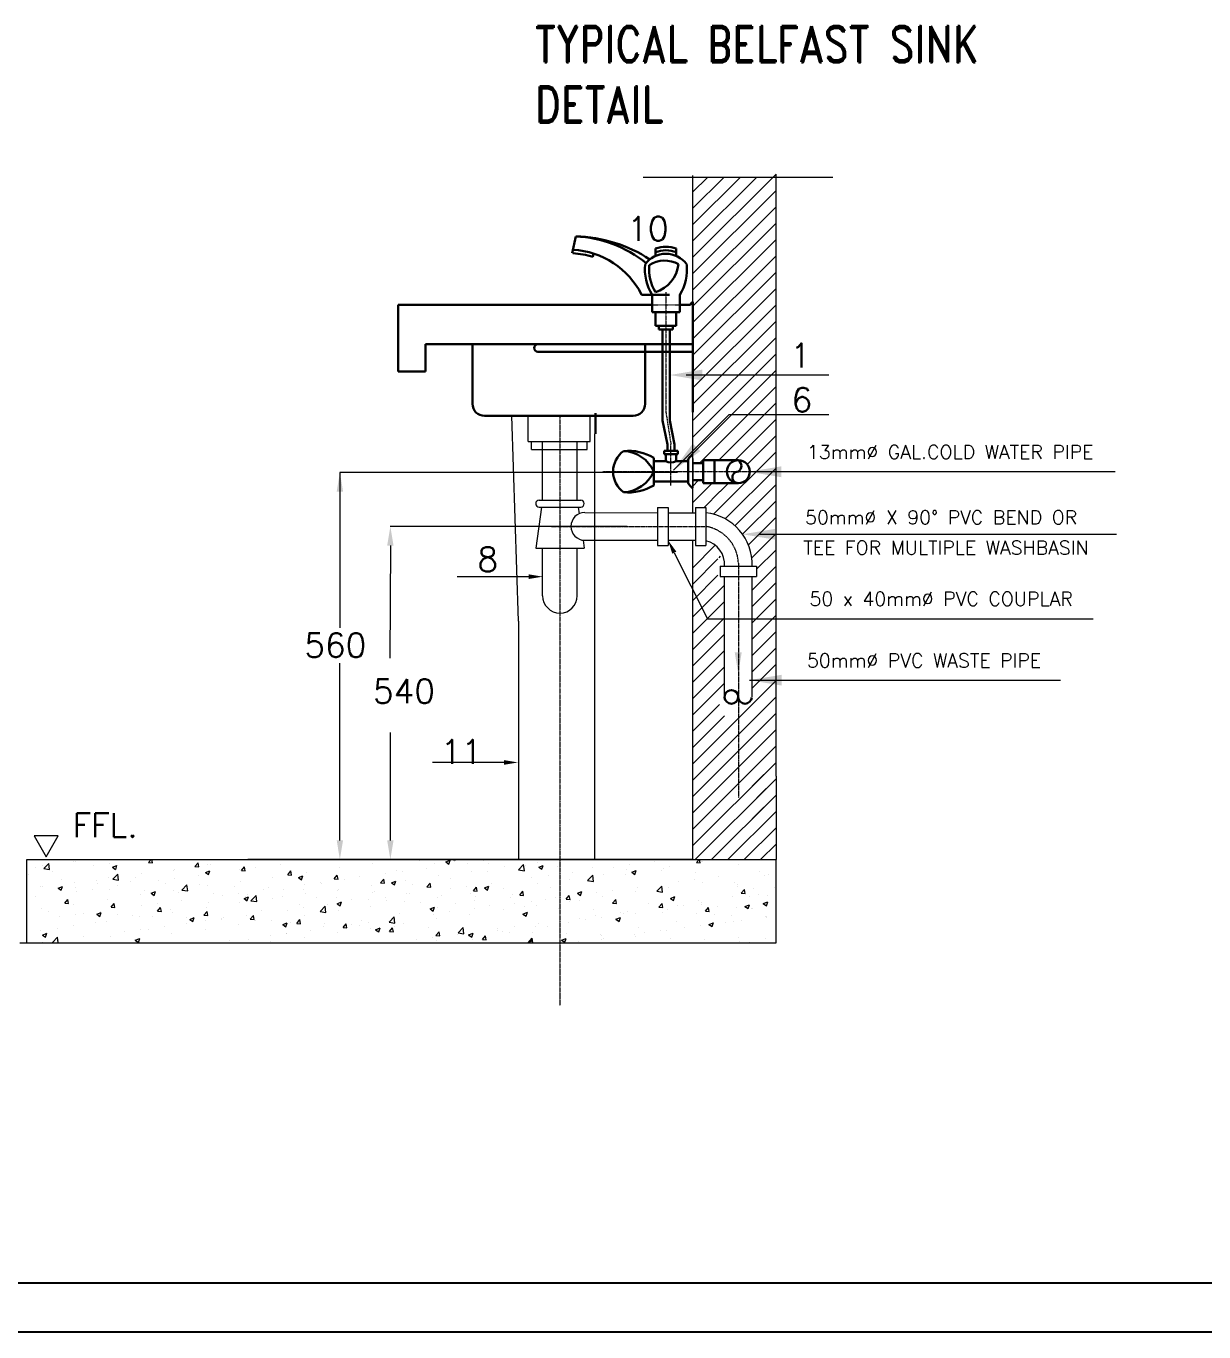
# Model space of a CAD drawing. Header units: inches. Extents: x 23 to 2032867, y 13 to 664695.
# Drawn here: x 895686 to 912567, y 479904 to 498618 of the extents above; entities that cross this region are included whole.
import ezdxf
from ezdxf.enums import TextEntityAlignment as Align

# ---------------------------------------------------------------- set-up
doc = ezdxf.new("R2010")
doc.units = ezdxf.units.IN
doc.header["$MEASUREMENT"] = 0
doc.linetypes.add('ACAD_ISO10W100', pattern=[18, 12, -3, 0, -3])
doc.linetypes.add('DASHDOT', pattern=[1, 0.5, -0.25, 0, -0.25])
for name, color, linetype, lineweight in [('05_DIM', 11, 'Continuous', 18), ('0TEXT', 9, 'Continuous', 30), ('4', 9, 'Continuous', 9), ('8', 9, 'Continuous', 18), ('BORDER', 9, 'Continuous', 5), ('DUCT DETAIL', 2, 'Continuous', 15), ('FIRST FLOOR$0$COLUMNS', 9, 'Continuous', 15), ('PL-W-HWP-TXT', 9, 'Continuous', 15), ('Text No1', 7, 'Continuous', 18), ('TXT2', 7, 'Continuous', 0)]:
    doc.layers.add(name, color=color, linetype=linetype, lineweight=lineweight)
doc.layers.add('LIAB', color=8, linetype='Continuous')
doc.layers.add('PLOTYR', color=15, linetype='Continuous')
doc.styles.add('RomanS', font='romans.shx')
doc.styles.add('TXT1', font='romand__.ttf', dxfattribs={"width": 0.8, "height": 100})

msp = doc.modelspace()

# ---------------------------------------------------------------- linework, layer by layer
at = {"layer": '05_DIM', "color": 0}
for p, q in [((905020.132, 492221.07), (900181.924, 492221.07)), ((900183.346, 492221.07), (900183.346, 489994.808)), ((904301.388, 491446.556), (900905.096, 491446.556)), ((900906.518, 491173.119), (900900.93, 489560.69)), ((900183.346, 486948.121), (900183.346, 489488.286)), ((900906.518, 486948.121), (900906.518, 488494.564)), ((898766.199, 486669.577), (898766.199, 486669.577)), ((900837.162, 486674.685), (900181.924, 486674.685))]:
    msp.add_line(p, q, dxfattribs=at)
for points in [[(900137.773, 491947.634), (900228.919, 491947.634), (900183.346, 492221.07)], [(900860.945, 491173.119), (900952.09, 491173.119), (900906.518, 491446.556)], [(900137.773, 486948.121), (900228.919, 486948.121), (900183.346, 486674.685)], [(900860.945, 486948.121), (900952.09, 486948.121), (900906.518, 486674.685)]]:
    msp.add_solid(points, dxfattribs=at)
at = {"layer": '0TEXT', "color": 0, "linetype": 'Continuous'}
for p, q in [((903515.076, 495363.178), (903564.819, 495604.541)), ((903808.449, 495309.943), (903818.535, 495358.881)), ((904707.459, 495430.543), (904707.459, 495324.074)), ((905005.539, 495430.543), (905005.539, 495324.074)), ((901017.028, 494623.484), (901017.028, 493669.478)), ((901017.028, 494623.484), (904657.779, 494623.484)), ((904508.506, 494767.325), (904905.946, 494767.325)), ((904657.779, 494767.325), (904657.779, 494519.612)), ((905055.219, 494767.325), (905055.219, 494519.612)), ((905055.219, 494623.484), (905208.166, 494623.484)), ((905240.046, 494664.904), (905240.046, 493083.404)), ((904657.779, 494519.612), (905055.219, 494519.612)), ((904707.459, 494519.612), (904707.459, 494320.892)), ((905005.539, 494519.612), (905005.539, 494320.892)), ((904707.459, 494320.892), (905005.539, 494320.892)), ((904757.139, 494320.892), (904757.139, 494271.212)), ((904757.139, 494271.212), (904955.859, 494271.212)), ((904807.28, 494271.212), (904807.28, 492963.639)), ((904912.935, 494271.212), (904912.935, 492963.639)), ((904955.859, 494320.892), (904955.859, 494271.212)), ((901410.082, 493669.478), (901410.082, 494057.684)), ((901410.082, 494057.684), (905240.046, 494057.684)), ((902083.106, 494057.684), (902083.106, 493204.726)), ((903020.373, 494057.684), (905240.046, 494057.684)), ((904559.435, 494057.684), (904559.435, 493204.726)), ((903020.373, 493951.723), (905240.046, 493951.723)), ((901017.028, 493669.478), (901410.082, 493669.478)), ((902255.906, 493031.926), (904386.635, 493031.926)), ((903848.694, 492774.115), (903848.694, 493072.195)), ((904807.28, 492963.639), (904879.098, 492620.006)), ((904912.935, 492963.639), (904977.535, 492620.886)), ((904879.098, 492533.007), (904879.098, 492620.006)), ((904977.535, 492533.007), (904977.535, 492620.886)), ((904682.224, 492036.069), (904682.224, 492429.818)), ((904682.224, 492385.351), (904854.489, 492385.351)), ((904829.88, 492483.788), (904829.88, 492533.007)), ((904829.88, 492533.007), (905026.754, 492533.007)), ((904829.88, 492483.788), (905026.754, 492483.788)), ((904854.489, 492385.351), (904854.489, 492483.788)), ((905002.145, 492385.351), (905002.145, 492483.788)), ((905002.145, 492385.351), (905174.793, 492385.351)), ((905026.754, 492483.788), (905026.754, 492533.007)), ((905175.297, 492090.04), (905174.41, 492376.67)), ((905242.347, 492485.943), (905202.75, 492445.781)), ((905242.347, 492355.99), (905388.532, 492355.99)), ((905388.532, 492397.005), (905552.594, 492397.005)), ((905388.532, 492397.005), (905388.532, 492068.882)), ((905552.594, 492397.005), (905895.169, 492397.005)), ((905552.594, 492068.882), (905552.594, 492397.005)), ((904682.224, 492090.04), (905175.297, 492090.04)), ((905242.347, 491990.997), (905200.412, 492036.569)), ((905242.347, 492109.897), (905388.532, 492109.897)), ((905388.532, 492068.882), (905552.594, 492068.882)), ((905552.594, 492068.882), (905895.169, 492068.882))]:
    msp.add_line(p, q, dxfattribs=at)
msp.add_circle((905895.169, 492232.943), 164.062, dxfattribs=at)
for centre, radius, start, end in [((903471.403, 493834.092), 1772.912, 51.5703168, 86.9796513), ((903518.847, 493591.336), 2013.73, 56.6742291, 88.6918748), ((903465.336, 494248.764), 1115.27, 72.0823547, 87.0557146), ((903465.336, 494248.764), 1164.95, 26.43204, 87.0557146), ((904856.499, 494986.991), 368.562, 36.0246231, 143.9753769), ((904856.499, 494986.991), 467.922, 71.4268913, 108.5731087), ((904856.499, 494986.991), 418.242, 69.1238865, 110.8761135), ((905265.103, 495135.117), 710.01, 174.4524893, 211.198855), ((905265.103, 495135.117), 649.242, 174.8576676, 210.637129), ((904838.289, 494849.942), 407.7, 60.7823222, 122.6263585), ((904556.189, 495265.134), 484.759, 288.062125, 352.965945), ((904447.895, 495135.117), 710.01, 328.801145, 5.5475107), ((905267.551, 494610.754), 60.734, 116.9280881, 167.9011401), ((903020.373, 494004.704), 52.98, 90, 270), ((902255.906, 493204.726), 172.8, 180, 270), ((904386.635, 493204.726), 172.8, 270, 0), ((904464.598, 492232.943), 365.139, 126.0246237, 233.9753763), ((904317.848, 491828.134), 703.415, 58.8011455, 95.5475107), ((904228.918, 492033.427), 495.271, 23.7560987, 87.5779852), ((904928.317, 492509.961), 144.838, 239.3544248, 300.6455752), ((905256.824, 492385.351), 82.031, 135.4056063, 180), ((905838.684, 492314.974), 99.597, 304.5506809, 55.4493191), ((904228.918, 492432.46), 495.271, 272.4220148, 336.2439013), ((905891.275, 492150.913), 82.123, 87.2824092, 272.7175908), ((904317.848, 492637.753), 703.415, 264.4524893, 301.1988545), ((905257.328, 492090.04), 82.031, 180, 222.6206206), ((905794.521, 489004.046), 97.992, 355.9566237, 184.0433763), ((905794.521, 489004.046), 97.992, 184.0433763, 355.9566237), ((905990.017, 489004.046), 97.992, 184.0433763, 355.9566237)]:
    msp.add_arc(centre, radius, start, end, dxfattribs=at)
at = {"layer": '4', "color": 0}
msp.add_line((905242.347, 492419.959), (905242.347, 492007.504), dxfattribs=at)
at = {"layer": '8', "color": 0}
for p, q in [((902989.209, 490727.588), (901863.308, 490727.588)), ((902635.297, 488065.161), (901509.396, 488065.161))]:
    msp.add_line(p, q, dxfattribs=at)
for points in [[(902890.773, 490760.695), (902890.773, 490694.481), (903089.414, 490727.588)], [(902536.861, 488098.267), (902536.861, 488032.054), (902735.502, 488065.161)]]:
    msp.add_solid(points, dxfattribs=at)
at = {"layer": 'BORDER', "color": 0}
for p, q in [((905242.347, 495305.454), (906434.667, 496497.774)), ((905242.347, 494275.724), (905242.347, 496476.423)), ((906434.667, 487867.004), (906434.667, 496497.774)), ((907247.341, 496450.62), (904531.501, 496450.62)), ((905242.347, 495539.648), (906153.319, 496450.62)), ((905242.347, 495773.842), (905919.125, 496450.62)), ((905242.347, 496008.035), (905684.931, 496450.62)), ((905242.347, 496242.229), (905450.737, 496450.62)), ((905242.347, 495071.26), (906434.667, 496263.58)), ((905242.347, 494837.067), (906434.667, 496029.387)), ((905242.347, 494602.873), (906434.667, 495795.193)), ((905242.347, 494368.679), (906434.667, 495560.999)), ((905242.347, 494134.485), (906434.667, 495326.805)), ((905242.347, 493900.292), (906434.667, 495092.612)), ((905242.347, 493666.098), (906434.667, 494858.418)), ((905242.347, 493431.904), (906434.667, 494624.224)), ((905242.347, 493197.71), (906434.667, 494390.03)), ((905242.347, 491998.284), (905242.347, 494275.724)), ((905242.347, 492963.517), (906434.667, 494155.837)), ((905242.347, 492729.323), (906434.667, 493921.643)), ((905242.347, 492495.129), (906434.667, 493687.449)), ((905337.402, 492355.99), (906434.667, 493453.255)), ((905612.611, 492397.005), (906434.667, 493219.062)), ((905846.805, 492397.005), (906434.667, 492984.868)), ((906021.55, 492337.557), (906434.667, 492750.674)), ((905540.186, 491621.999), (906434.667, 492516.48)), ((905707.634, 491555.254), (906434.667, 492282.286)), ((905242.347, 492026.742), (905325.502, 492109.897)), ((905242.347, 491792.548), (905518.681, 492068.882)), ((905242.347, 491720.749), (905242.347, 491998.284)), ((905633.207, 491949.214), (905752.875, 492068.882)), ((905844.993, 491458.419), (906434.667, 492048.093)), ((905403.89, 491719.897), (905630.257, 491946.264)), ((905955.8, 491335.032), (906434.667, 491813.899)), ((905242.347, 491642.753), (905242.347, 491720.749)), ((906039.024, 491184.063), (906434.667, 491579.705)), ((905242.347, 488476.285), (905242.347, 491248.977)), ((906087.991, 490998.835), (906434.667, 491345.511)), ((905242.347, 490855.773), (905559.206, 491172.632)), ((906157.049, 490833.7), (906434.667, 491111.318)), ((905242.347, 490621.579), (905602.079, 490981.311)), ((905617.873, 490997.105), (905640.891, 491020.123)), ((906093.81, 490536.267), (906434.667, 490877.124)), ((905242.347, 490387.385), (905602.079, 490747.117)), ((905242.347, 490153.191), (905696.529, 490607.373)), ((906093.81, 490302.073), (906434.667, 490642.93)), ((905242.347, 489918.998), (905696.529, 490373.179)), ((906093.81, 490067.879), (906434.667, 490408.736)), ((905242.347, 489684.804), (905696.529, 490138.986)), ((906093.81, 489833.685), (906434.667, 490174.543)), ((906093.81, 489599.492), (906434.667, 489940.349)), ((905242.347, 489450.61), (905696.529, 489904.792)), ((905242.347, 489216.416), (905696.529, 489670.598)), ((906093.81, 489365.298), (906434.667, 489706.155)), ((905242.347, 488982.223), (905696.529, 489436.404)), ((906093.81, 489131.104), (906434.667, 489471.961)), ((905242.347, 488045.448), (906434.667, 489237.768)), ((905242.347, 488748.029), (905696.529, 489202.211)), ((905242.347, 487811.254), (906434.667, 489003.574)), ((906093.81, 488662.717), (906434.667, 489003.574)), ((905242.347, 488513.835), (905622.427, 488893.915)), ((905242.347, 487577.06), (906434.667, 488769.38)), ((905242.347, 488279.641), (905696.529, 488733.823)), ((906093.81, 488428.523), (906434.667, 488769.38)), ((905242.347, 487342.866), (906434.667, 488535.186)), ((905242.347, 486674.685), (905242.347, 488513.835)), ((906093.81, 488194.329), (906434.667, 488535.186)), ((905895.534, 487761.86), (906434.667, 488300.993)), ((905242.347, 486874.479), (906434.667, 488066.799)), ((906093.81, 487725.942), (906434.667, 488066.799)), ((906434.667, 487867.004), (906434.667, 486674.685)), ((905242.347, 487108.673), (905895.534, 487761.86)), ((905276.746, 486674.685), (906434.667, 487832.605)), ((905510.94, 486674.685), (906434.667, 487598.411)), ((906093.81, 487257.554), (906434.667, 487598.411)), ((905745.134, 486674.685), (906434.667, 487364.218)), ((905979.328, 486674.685), (906434.667, 487130.024)), ((906213.521, 486674.685), (906434.667, 486895.83)), ((895694.282, 486674.685), (905242.347, 486674.685)), ((895694.282, 485482.365), (895694.282, 486674.685)), ((895817.4, 486559.9), (895817.4, 486559.9)), ((895925.046, 486589.901), (895925.046, 486589.901)), ((895940.103, 486543.786), (896012.333, 486619.066)), ((896022.64, 486531.072), (896012.395, 486619.144)), ((896358.223, 486652.734), (896358.223, 486652.734)), ((896393.461, 486649.269), (896393.461, 486649.269)), ((896653.841, 486585.94), (896653.841, 486585.94)), ((896885.996, 486616.504), (896885.996, 486616.504)), ((896923.395, 486563.103), (896988.328, 486588.028)), ((896923.395, 486563.103), (896969.524, 486531.988)), ((896969.583, 486532.093), (896988.387, 486588.132)), ((897237.217, 486662.743), (897237.217, 486662.743)), ((897440.465, 486631.083), (897477.051, 486674.685)), ((897440.465, 486631.083), (897495.895, 486626.234)), ((897495.954, 486626.338), (897487.036, 486674.685)), ((898105.624, 486572.889), (898150.331, 486626.169)), ((898105.624, 486572.889), (898161.054, 486568.04)), ((898161.112, 486568.144), (898150.39, 486626.273)), ((898290.058, 486604.281), (898290.058, 486604.281)), ((898334.861, 486606.699), (898334.861, 486606.699)), ((898770.782, 486514.695), (898815.489, 486567.975)), ((898826.271, 486509.949), (898815.548, 486568.079)), ((905241.789, 486674.685), (898864.88, 486674.685)), ((898980.137, 486558.559), (898980.137, 486558.559)), ((899331.358, 486604.798), (899331.358, 486604.798)), ((900181.137, 486555.059), (900181.137, 486555.059)), ((900649.553, 486614.427), (900649.553, 486614.427)), ((901324.443, 486659.552), (901324.443, 486659.552)), ((901541.514, 486610.377), (901541.514, 486610.377)), ((901700.793, 486639.395), (901765.725, 486664.32)), ((901700.793, 486639.395), (901746.922, 486608.28)), ((901746.981, 486608.381), (901765.784, 486664.421)), ((901787.576, 486674.685), (901837.93, 486666.875)), ((901819.489, 486638.635), (901819.489, 486638.635)), ((901837.991, 486666.949), (901837.091, 486674.685)), ((902011.173, 486623.959), (902011.173, 486623.959)), ((902243.328, 486654.523), (902243.328, 486654.523)), ((902314.534, 486617.719), (902314.534, 486617.719)), ((902546.15, 486569.439), (902546.15, 486569.439)), ((902745.171, 486526.171), (902817.401, 486601.451)), ((902809.58, 486596.802), (902809.58, 486596.802)), ((902827.708, 486513.452), (902817.462, 486601.524)), ((902845.371, 486592.426), (902845.371, 486592.426)), ((903022.29, 486634.735), (903022.29, 486634.735)), ((903033.529, 486565.124), (903098.462, 486590.05)), ((903033.529, 486565.124), (903079.658, 486534.01)), ((903079.717, 486534.11), (903098.521, 486590.15)), ((903304.625, 486575.886), (903304.625, 486575.886)), ((903799.671, 486554.969), (903799.671, 486554.969)), ((904105.314, 486566.014), (904105.314, 486566.014)), ((904337.469, 486596.578), (904337.469, 486596.578)), ((904688.69, 486642.817), (904688.69, 486642.817)), ((904905.644, 486579.585), (904905.644, 486579.585)), ((905242.347, 486674.685), (906434.667, 486674.685)), ((905293.693, 486630.31), (905330.928, 486674.685)), ((905293.693, 486630.31), (905349.123, 486625.461)), ((905349.182, 486625.559), (905340.12, 486674.685)), ((905362.833, 486639.225), (905362.833, 486639.225)), ((905387.303, 486649.115), (905387.303, 486649.115)), ((905890.224, 486597.263), (905890.224, 486597.263)), ((906434.667, 485482.365), (906434.667, 486674.685)), ((895698.353, 486415.756), (895698.353, 486415.756)), ((895716.946, 486462.595), (895716.946, 486462.595)), ((895940.103, 486543.786), (896022.579, 486530.995)), ((896068.166, 486508.834), (896068.166, 486508.834)), ((896193.399, 486394.84), (896193.399, 486394.84)), ((896688.444, 486373.924), (896688.444, 486373.924)), ((896863.844, 486410.087), (896863.844, 486410.087)), ((896929.819, 486390.291), (897002.05, 486465.571)), ((896929.819, 486390.291), (897012.296, 486377.499)), ((897012.357, 486377.576), (897002.111, 486465.647)), ((897253.214, 486421.032), (897253.214, 486421.032)), ((897339.984, 486475.383), (897339.984, 486475.383)), ((897578.931, 486374.087), (897578.931, 486374.087)), ((897794.038, 486513.866), (897794.038, 486513.866)), ((897808.4, 486534.751), (897808.4, 486534.751)), ((897811.087, 486404.651), (897811.087, 486404.651)), ((898162.307, 486450.89), (898162.307, 486450.89)), ((898256.132, 486488.832), (898321.064, 486513.758)), ((898256.132, 486488.832), (898302.261, 486457.718)), ((898302.32, 486457.822), (898321.123, 486513.861)), ((898747.982, 486527.995), (898747.982, 486527.995)), ((898770.782, 486514.695), (898826.212, 486509.846)), ((899223.338, 486420.233), (899223.338, 486420.233)), ((899435.94, 486456.502), (899480.648, 486509.782)), ((899435.94, 486456.502), (899491.37, 486451.652)), ((899491.429, 486451.755), (899480.706, 486509.885)), ((899588.868, 486414.562), (899653.8, 486439.487)), ((899588.868, 486414.562), (899634.997, 486383.448)), ((899635.056, 486383.55), (899653.859, 486439.59)), ((899704.997, 486489.763), (899704.997, 486489.763)), ((900101.099, 486398.308), (900145.806, 486451.588)), ((900101.099, 486398.308), (900156.529, 486393.458)), ((900156.587, 486393.561), (900145.865, 486451.69)), ((900256.448, 486392.945), (900256.448, 486392.945)), ((900459.867, 486424.71), (900459.867, 486424.71)), ((900766.257, 486340.114), (900810.964, 486393.394)), ((900821.746, 486335.366), (900811.023, 486393.496)), ((900842.123, 486470.05), (900842.123, 486470.05)), ((901000.691, 486517.544), (901000.691, 486517.544)), ((901074.278, 486500.614), (901074.278, 486500.614)), ((901119.935, 486375.245), (901119.935, 486375.245)), ((901425.499, 486546.853), (901425.499, 486546.853)), ((901596.076, 486440.541), (901596.076, 486440.541)), ((901763.724, 486406.759), (901763.724, 486406.759)), ((902064.491, 486499.909), (902064.491, 486499.909)), ((902304.547, 486499.593), (902304.547, 486499.593)), ((902745.171, 486526.171), (902827.647, 486513.379)), ((902936.264, 486412.106), (902936.264, 486412.106)), ((903168.419, 486442.669), (903168.419, 486442.669)), ((903479.429, 486385.391), (903479.429, 486385.391)), ((903519.64, 486488.908), (903519.64, 486488.908)), ((903734.887, 486372.675), (903807.118, 486447.955)), ((903734.887, 486372.675), (903817.364, 486359.884)), ((903817.424, 486359.956), (903807.179, 486448.027)), ((903961.088, 486454.921), (903961.088, 486454.921)), ((904281.186, 486453.558), (904281.186, 486453.558)), ((904294.717, 486534.053), (904294.717, 486534.053)), ((904366.265, 486490.854), (904431.198, 486515.779)), ((904366.265, 486490.854), (904412.394, 486459.74)), ((904412.453, 486459.839), (904431.257, 486515.878)), ((904437.229, 486520.217), (904437.229, 486520.217)), ((904789.762, 486513.136), (904789.762, 486513.136)), ((904822.009, 486546.391), (904822.009, 486546.391)), ((905262.56, 486384.725), (905262.56, 486384.725)), ((905284.808, 486492.22), (905284.808, 486492.22)), ((905613.78, 486430.964), (905613.78, 486430.964)), ((906199.455, 486508.069), (906199.455, 486508.069)), ((906274.899, 486450.387), (906274.899, 486450.387)), ((906320.583, 486465.067), (906320.583, 486465.067)), ((906431.61, 486538.633), (906431.61, 486538.633)), ((895893.885, 486291.189), (895893.885, 486291.189)), ((895913.769, 486281.189), (895913.769, 486281.189)), ((896144.207, 486264), (896209.139, 486288.925)), ((896144.207, 486264), (896190.336, 486232.886)), ((896171.567, 486235.365), (896171.567, 486235.365)), ((896190.395, 486232.991), (896209.198, 486289.031)), ((896382.185, 486340.557), (896382.185, 486340.557)), ((896388.93, 486270.272), (896388.93, 486270.272)), ((896409.881, 486220.178), (896409.881, 486220.178)), ((896642.036, 486250.742), (896642.036, 486250.742)), ((896712.391, 486328.199), (896712.391, 486328.199)), ((896883.976, 486249.356), (896883.976, 486249.356)), ((896993.257, 486296.981), (896993.257, 486296.981)), ((897183.49, 486353.007), (897183.49, 486353.007)), ((897379.021, 486228.44), (897379.021, 486228.44)), ((897476.943, 486189.73), (897541.875, 486214.655)), ((897476.943, 486189.73), (897523.072, 486158.616)), ((897523.131, 486158.72), (897541.934, 486214.759)), ((897678.535, 486332.091), (897678.535, 486332.091)), ((897797.123, 486226.039), (897797.123, 486226.039)), ((897874.067, 486207.523), (897874.067, 486207.523)), ((897919.536, 486236.795), (897991.767, 486312.075)), ((897919.536, 486236.795), (898002.012, 486224.004)), ((898002.073, 486224.08), (897991.827, 486312.151)), ((898173.581, 486311.174), (898173.581, 486311.174)), ((898278.782, 486295.569), (898278.782, 486295.569)), ((898369.113, 486186.607), (898369.113, 486186.607)), ((898668.626, 486290.258), (898668.626, 486290.258)), ((898736.177, 486192.797), (898736.177, 486192.797)), ((898754.922, 486360.865), (898754.922, 486360.865)), ((899087.398, 486239.036), (899087.398, 486239.036)), ((899163.672, 486269.341), (899163.672, 486269.341)), ((899378.22, 486239.043), (899378.22, 486239.043)), ((899658.717, 486248.425), (899658.717, 486248.425)), ((899673.072, 486316.142), (899673.072, 486316.142)), ((899693.72, 486181.051), (899693.72, 486181.051)), ((899905.227, 486346.706), (899905.227, 486346.706)), ((899919.044, 486331.877), (899919.044, 486331.877)), ((900153.763, 486227.508), (900153.763, 486227.508)), ((900169.861, 486246.347), (900169.861, 486246.347)), ((900638.276, 486305.715), (900638.276, 486305.715)), ((900648.809, 486206.592), (900648.809, 486206.592)), ((900682.077, 486221.093), (900682.077, 486221.093)), ((900766.257, 486340.114), (900821.687, 486335.264)), ((900921.604, 486340.292), (900986.537, 486365.217)), ((900921.604, 486340.292), (900967.733, 486309.178)), ((900967.792, 486309.279), (900986.596, 486365.319)), ((901143.854, 486185.675), (901143.854, 486185.675)), ((901181.539, 486181.092), (901181.539, 486181.092)), ((901222.9, 486313.926), (901222.9, 486313.926)), ((901431.416, 486281.92), (901476.123, 486335.2)), ((901431.416, 486281.92), (901486.845, 486277.071)), ((901486.904, 486277.172), (901476.181, 486335.302)), ((901767.213, 486258.197), (901767.213, 486258.197)), ((901999.368, 486288.761), (901999.368, 486288.761)), ((902053.215, 486191.197), (902053.215, 486191.197)), ((902096.574, 486223.726), (902141.281, 486277.006)), ((902096.574, 486223.726), (902152.004, 486218.877)), ((902152.062, 486218.978), (902141.34, 486277.107)), ((902254.341, 486266.022), (902319.273, 486290.947)), ((902254.341, 486266.022), (902300.47, 486234.908)), ((902300.528, 486235.008), (902319.332, 486291.048)), ((902350.589, 486335), (902350.589, 486335)), ((902534.873, 486260.727), (902534.873, 486260.727)), ((902761.732, 486165.532), (902806.44, 486218.812)), ((902817.221, 486160.783), (902806.498, 486218.913)), ((903011.014, 486326.023), (903011.014, 486326.023)), ((903199.539, 486267.891), (903199.539, 486267.891)), ((903587.077, 486191.752), (903652.009, 486216.677)), ((903587.077, 486191.752), (903633.206, 486160.637)), ((903633.265, 486160.737), (903652.068, 486216.776)), ((903740.362, 486360.725), (903740.362, 486360.725)), ((903861.354, 486200.252), (903861.354, 486200.252)), ((904093.509, 486230.816), (904093.509, 486230.816)), ((904425.952, 486211.504), (904425.952, 486211.504)), ((904444.73, 486277.055), (904444.73, 486277.055)), ((904724.604, 486219.179), (904796.835, 486294.459)), ((904724.604, 486219.179), (904807.08, 486206.388)), ((904807.141, 486206.46), (904796.895, 486294.531)), ((904894.368, 486270.873), (904894.368, 486270.873)), ((905030.404, 486354.161), (905030.404, 486354.161)), ((905376.026, 486340.403), (905376.026, 486340.403)), ((905838.742, 486342.762), (905838.742, 486342.762)), ((905878.948, 486288.55), (905878.948, 486288.55)), ((905884.018, 486322.062), (905884.018, 486322.062)), ((905936.564, 486189.617), (905981.271, 486242.897)), ((905936.564, 486189.617), (905991.994, 486184.767)), ((905992.052, 486184.866), (905981.329, 486242.995)), ((906113.462, 486254.287), (906113.462, 486254.287)), ((906406.191, 486271.569), (906406.191, 486271.569)), ((895824.206, 486143.073), (895824.206, 486143.073)), ((896238.821, 486049.918), (896283.528, 486103.198)), ((896238.821, 486049.918), (896294.251, 486045.068)), ((896294.309, 486045.174), (896283.587, 486103.303)), ((896370.908, 486031.844), (896370.908, 486031.844)), ((896852.567, 486101.374), (896852.567, 486101.374)), ((896903.979, 485991.724), (896948.687, 486045.004)), ((896959.468, 485986.98), (896948.745, 486045.109)), ((897328.708, 486166.67), (897328.708, 486166.67)), ((897334.971, 486008.325), (897334.971, 486008.325)), ((897567.126, 486038.889), (897567.126, 486038.889)), ((897918.347, 486085.128), (897918.347, 486085.128)), ((898296.573, 486053.377), (898296.573, 486053.377)), ((898504.022, 486162.234), (898504.022, 486162.234)), ((898743.646, 486052.152), (898743.646, 486052.152)), ((898809.679, 486115.46), (898874.612, 486140.385)), ((898809.679, 486115.46), (898855.808, 486084.345)), ((898837.397, 486146.21), (898837.397, 486146.21)), ((898855.867, 486084.449), (898874.671, 486140.488)), ((898864.158, 486165.69), (898864.158, 486165.69)), ((898909.253, 486083.299), (898981.483, 486158.579)), ((898909.253, 486083.299), (898991.729, 486070.508)), ((898991.79, 486070.583), (898981.544, 486158.655)), ((899212.061, 486111.521), (899212.061, 486111.521)), ((899359.204, 486144.774), (899359.204, 486144.774)), ((899600.43, 486035.426), (899600.43, 486035.426)), ((899854.249, 486123.857), (899854.249, 486123.857)), ((899898.969, 485929.804), (899971.2, 486005.083)), ((899981.506, 485917.087), (899971.26, 486005.158)), ((900012.488, 486027.183), (900012.488, 486027.183)), ((900141.253, 486128.259), (900141.253, 486128.259)), ((900142.416, 486041.19), (900207.348, 486066.115)), ((900142.416, 486041.19), (900188.545, 486010.075)), ((900188.603, 486010.177), (900207.407, 486066.217)), ((900349.295, 486102.941), (900349.295, 486102.941)), ((900598.163, 486104.289), (900598.163, 486104.289)), ((900627, 485997.002), (900627, 485997.002)), ((900830.318, 486134.853), (900830.318, 486134.853)), ((900844.34, 486082.024), (900844.34, 486082.024)), ((901108.658, 486066.532), (901108.658, 486066.532)), ((901339.386, 486061.108), (901339.386, 486061.108)), ((901584.799, 486131.828), (901584.799, 486131.828)), ((901638.9, 486164.759), (901638.9, 486164.759)), ((901834.431, 486040.191), (901834.431, 486040.191)), ((902117.892, 486082.224), (902117.892, 486082.224)), ((902133.945, 486143.842), (902133.945, 486143.842)), ((902329.477, 486019.275), (902329.477, 486019.275)), ((902628.991, 486122.926), (902628.991, 486122.926)), ((902658.715, 486175.058), (902658.715, 486175.058)), ((902692.303, 486046.344), (902692.303, 486046.344)), ((902761.732, 486165.532), (902817.162, 486160.683)), ((902824.523, 485998.358), (902824.523, 485998.358)), ((902924.459, 486076.908), (902924.459, 486076.908)), ((902999.737, 486017.31), (902999.737, 486017.31)), ((903124.036, 486102.009), (903124.036, 486102.009)), ((903275.679, 486123.147), (903275.679, 486123.147)), ((903426.891, 486107.339), (903471.598, 486160.619)), ((903426.891, 486107.339), (903482.321, 486102.489)), ((903468.153, 486076.678), (903468.153, 486076.678)), ((903482.379, 486102.589), (903471.656, 486160.718)), ((903619.082, 486081.093), (903619.082, 486081.093)), ((903949.811, 486146.208), (903949.811, 486146.208)), ((904092.049, 486049.145), (904136.756, 486102.425)), ((904092.049, 486049.145), (904147.479, 486044.295)), ((904114.127, 486060.176), (904114.127, 486060.176)), ((904147.537, 486044.395), (904136.815, 486102.524)), ((904609.173, 486039.26), (904609.173, 486039.26)), ((904757.207, 485990.951), (904801.915, 486044.231)), ((904783.721, 485993.069), (904783.721, 485993.069)), ((904812.696, 485986.2), (904801.973, 486044.33)), ((904919.813, 486117.482), (904984.746, 486142.407)), ((904919.813, 486117.482), (904965.942, 486086.367)), ((904966.001, 486086.466), (904984.804, 486142.505)), ((905018.599, 486018.963), (905018.599, 486018.963)), ((905104.219, 486018.343), (905104.219, 486018.343)), ((905324.544, 486085.903), (905324.544, 486085.903)), ((905364.75, 486031.69), (905364.75, 486031.69)), ((905369.82, 486065.202), (905369.82, 486065.202)), ((905599.264, 485997.427), (905599.264, 485997.427)), ((905813.948, 486150.636), (905813.948, 486150.636)), ((905987.559, 486000.969), (906052.491, 486025.894)), ((905987.559, 486000.969), (906033.688, 485969.854)), ((906033.746, 485969.952), (906052.55, 486025.992)), ((906060.952, 486139.145), (906060.952, 486139.145)), ((906187.65, 486172.871), (906187.65, 486172.871)), ((906252.549, 486043.211), (906317.482, 486068.137)), ((906252.549, 486043.211), (906298.678, 486012.097)), ((906298.737, 486012.194), (906317.541, 486068.234)), ((906309.306, 486156.355), (906309.306, 486156.355)), ((895902.493, 485972.476), (895902.493, 485972.476)), ((896008.899, 485923.455), (896008.899, 485923.455)), ((896165.921, 485854.417), (896165.921, 485854.417)), ((896398.076, 485884.98), (896398.076, 485884.98)), ((896503.944, 485902.538), (896503.944, 485902.538)), ((896697.754, 485890.627), (896762.687, 485915.553)), ((896697.754, 485890.627), (896743.883, 485859.513)), ((896743.942, 485859.618), (896762.745, 485915.657)), ((896749.297, 485931.22), (896749.297, 485931.22)), ((896903.979, 485991.724), (896959.409, 485986.874)), ((896998.99, 485881.622), (896998.99, 485881.622)), ((897214.926, 485867.71), (897214.926, 485867.71)), ((897317.431, 485857.958), (897317.431, 485857.958)), ((897494.035, 485860.705), (897494.035, 485860.705)), ((897569.138, 485933.53), (897613.845, 485986.81)), ((897569.138, 485933.53), (897624.568, 485928.681)), ((897624.626, 485928.785), (897613.903, 485986.915)), ((897755.75, 485960.543), (897755.75, 485960.543)), ((897785.847, 485917.326), (897785.847, 485917.326)), ((897989.081, 485839.789), (897989.081, 485839.789)), ((898030.491, 485816.357), (898095.423, 485841.283)), ((898030.491, 485816.357), (898076.62, 485785.243)), ((898076.678, 485785.347), (898095.482, 485841.386)), ((898234.296, 485875.336), (898279.003, 485928.616)), ((898234.296, 485875.336), (898289.726, 485870.487)), ((898267.505, 485986.856), (898267.505, 485986.856)), ((898289.784, 485870.591), (898279.062, 485928.72)), ((898484.126, 485818.872), (898484.126, 485818.872)), ((898492.217, 485827.036), (898492.217, 485827.036)), ((898518.783, 485849.759), (898518.783, 485849.759)), ((898843.438, 485873.275), (898843.438, 485873.275)), ((898899.455, 485817.143), (898944.162, 485870.422)), ((898899.455, 485817.142), (898954.884, 485812.293)), ((898954.943, 485812.396), (898944.22, 485870.526)), ((899059.606, 485942.593), (899059.606, 485942.593)), ((899429.112, 485950.38), (899429.112, 485950.38)), ((899564.613, 485758.949), (899609.32, 485812.229)), ((899620.101, 485754.202), (899609.378, 485812.332)), ((899661.267, 485980.944), (899661.267, 485980.944)), ((899682.443, 485872.338), (899682.443, 485872.338)), ((899898.969, 485929.803), (899981.446, 485917.012)), ((900158.584, 485937.634), (900158.584, 485937.634)), ((900888.686, 485776.308), (900960.917, 485851.588)), ((900937.578, 485815.33), (900937.578, 485815.33)), ((900971.223, 485763.591), (900960.977, 485851.662)), ((901036.245, 485896.558), (901036.245, 485896.558)), ((901475.152, 485966.919), (901540.084, 485991.845)), ((901475.152, 485966.919), (901521.281, 485935.805)), ((901521.34, 485935.906), (901540.143, 485991.946)), ((901523.253, 485892.436), (901523.253, 485892.436)), ((901573.522, 485823.116), (901573.522, 485823.116)), ((901577.068, 485989.391), (901577.068, 485989.391)), ((901755.408, 485922.999), (901755.408, 485922.999)), ((902041.938, 485882.484), (902041.938, 485882.484)), ((902106.629, 485969.238), (902106.629, 485969.238)), ((902523.597, 485952.014), (902523.597, 485952.014)), ((902807.888, 485892.649), (902872.821, 485917.575)), ((902807.888, 485892.649), (902854.017, 485861.535)), ((902854.076, 485861.635), (902872.879, 485917.675)), ((903319.568, 485977.442), (903319.568, 485977.442)), ((903617.394, 485834.491), (903617.394, 485834.491)), ((903702.074, 485807.402), (903702.074, 485807.402)), ((903814.614, 485956.525), (903814.614, 485956.525)), ((903849.549, 485865.055), (903849.549, 485865.055)), ((903938.535, 485837.496), (903938.535, 485837.496)), ((904140.625, 485818.379), (904205.557, 485843.304)), ((904140.625, 485818.379), (904186.754, 485787.265)), ((904186.812, 485787.364), (904205.615, 485843.403)), ((904200.77, 485911.294), (904200.77, 485911.294)), ((904242.897, 485900.236), (904242.897, 485900.236)), ((904309.659, 485935.609), (904309.659, 485935.609)), ((904414.676, 485902.792), (904414.676, 485902.792)), ((904757.208, 485990.951), (904812.637, 485986.102)), ((904786.444, 485988.399), (904786.444, 485988.399)), ((904804.705, 485914.692), (904804.705, 485914.692)), ((904883.091, 485962.16), (904883.091, 485962.16)), ((905299.75, 485893.776), (905299.75, 485893.776)), ((905422.366, 485932.757), (905467.073, 485986.037)), ((905422.366, 485932.757), (905477.796, 485927.908)), ((905477.854, 485928.006), (905467.131, 485986.135)), ((905546.754, 485882.285), (905546.754, 485882.285)), ((905794.796, 485872.859), (905794.796, 485872.859)), ((905867.671, 485979.838), (905867.671, 485979.838)), ((905943.69, 485807.11), (905943.69, 485807.11)), ((906087.577, 485975.118), (906087.577, 485975.118)), ((906094.31, 485976.51), (906094.31, 485976.51)), ((906289.841, 485851.943), (906289.841, 485851.943)), ((906294.911, 485853.349), (906294.911, 485853.349)), ((906298.029, 485847.642), (906298.029, 485847.642)), ((895891.216, 485663.764), (895891.216, 485663.764)), ((896133.279, 485682.043), (896133.279, 485682.043)), ((896359.632, 485723.132), (896359.632, 485723.132)), ((896674.103, 485774.877), (896674.103, 485774.877)), ((896841.29, 485792.662), (896841.29, 485792.662)), ((897091.011, 485642.563), (897091.011, 485642.563)), ((897323.166, 485673.127), (897323.166, 485673.127)), ((897437.136, 485664.093), (897437.136, 485664.093)), ((897674.387, 485719.366), (897674.387, 485719.366)), ((897977.959, 485756.926), (897977.959, 485756.926)), ((898256.229, 485678.144), (898256.229, 485678.144)), ((898260.062, 485796.472), (898260.062, 485796.472)), ((898732.369, 485743.44), (898732.369, 485743.44)), ((898979.172, 485797.956), (898979.172, 485797.956)), ((899200.785, 485802.808), (899200.785, 485802.808)), ((899363.227, 485742.087), (899428.159, 485767.012)), ((899363.227, 485742.087), (899409.356, 485710.973)), ((899409.415, 485711.076), (899428.218, 485767.115)), ((899474.218, 485777.039), (899474.218, 485777.039)), ((899564.613, 485758.949), (899620.043, 485754.099)), ((899768.528, 485661.422), (899768.528, 485661.422)), ((899954.598, 485710.891), (899954.598, 485710.891)), ((899969.263, 485756.123), (899969.263, 485756.123)), ((900147.308, 485628.922), (900147.308, 485628.922)), ((900229.771, 485700.755), (900274.478, 485754.035)), ((900229.771, 485700.755), (900285.201, 485695.905)), ((900285.259, 485696.008), (900274.537, 485754.137)), ((900354.202, 485738.527), (900354.202, 485738.527)), ((900464.309, 485735.206), (900464.309, 485735.206)), ((900495.421, 485803.724), (900495.421, 485803.724)), ((900586.358, 485769.091), (900586.358, 485769.091)), ((900615.723, 485688.29), (900615.723, 485688.29)), ((900695.963, 485667.817), (900760.896, 485692.742)), ((900695.963, 485667.817), (900742.092, 485636.703)), ((900742.151, 485636.804), (900760.954, 485692.844)), ((900888.686, 485776.308), (900971.162, 485763.516)), ((900894.93, 485642.561), (900939.637, 485695.841)), ((900894.93, 485642.561), (900950.36, 485637.712)), ((900950.418, 485637.813), (900939.695, 485695.943)), ((900959.354, 485714.29), (900959.354, 485714.29)), ((901097.382, 485757.82), (901097.382, 485757.82)), ((901454.4, 485693.373), (901454.4, 485693.373)), ((901560.088, 485584.367), (901604.795, 485637.647)), ((901615.576, 485579.619), (901604.853, 485637.749)), ((901878.403, 485622.812), (901950.633, 485698.092)), ((901878.403, 485622.812), (901960.879, 485610.021)), ((901949.445, 485672.457), (901949.445, 485672.457)), ((901960.939, 485610.094), (901950.693, 485698.166)), ((902028.7, 485593.547), (902093.632, 485618.472)), ((902074.887, 485562.533), (902093.69, 485618.573)), ((902444.491, 485651.54), (902444.491, 485651.54)), ((902448.343, 485680.582), (902448.343, 485680.582)), ((902512.32, 485643.302), (902512.32, 485643.302)), ((902620.427, 485621.736), (902620.427, 485621.736)), ((902680.498, 485711.146), (902680.498, 485711.146)), ((902939.536, 485630.624), (902939.536, 485630.624)), ((902988.461, 485708.598), (902988.461, 485708.598)), ((903031.719, 485757.385), (903031.719, 485757.385)), ((903161.25, 485714.569), (903161.25, 485714.569)), ((903456.876, 485767.966), (903456.876, 485767.966)), ((904465.107, 485696.618), (904465.107, 485696.618)), ((904542.484, 485622.637), (904542.484, 485622.637)), ((904774.639, 485653.201), (904774.639, 485653.201)), ((904871.815, 485653.448), (904871.815, 485653.448)), ((905005.93, 485789.452), (905005.93, 485789.452)), ((905125.86, 485699.44), (905125.86, 485699.44)), ((905353.473, 485722.978), (905353.473, 485722.978)), ((905473.361, 485744.109), (905538.293, 485769.034)), ((905473.361, 485744.109), (905519.49, 485712.995)), ((905519.548, 485713.093), (905538.352, 485769.132)), ((905711.535, 485776.546), (905711.535, 485776.546)), ((905829.614, 485788.274), (905829.614, 485788.274)), ((895596.488, 485482.365), (906434.667, 485482.365)), ((895918.566, 485591.525), (895983.498, 485616.45)), ((895918.566, 485591.525), (895964.695, 485560.411)), ((895921.961, 485488.655), (895921.961, 485488.655)), ((895964.753, 485560.516), (895983.557, 485616.556)), ((896063.051, 485486.932), (896135.282, 485562.212)), ((896063.051, 485486.932), (896092.501, 485482.365)), ((896144.64, 485482.365), (896135.342, 485562.289)), ((896154.116, 485519.219), (896154.116, 485519.219)), ((896505.337, 485565.458), (896505.337, 485565.458)), ((896830.014, 485483.95), (896830.014, 485483.95)), ((896896.312, 485571.259), (896896.312, 485571.259)), ((897251.302, 485517.255), (897316.235, 485542.18)), ((897251.302, 485517.255), (897297.431, 485486.14)), ((897297.489, 485486.245), (897316.293, 485542.284)), ((897306.154, 485549.246), (897306.154, 485549.246)), ((897774.57, 485608.614), (897774.57, 485608.614)), ((898599.477, 485507.513), (898599.477, 485507.513)), ((898872.95, 485525.224), (898872.95, 485525.224)), ((899185.152, 485584.619), (899185.152, 485584.619)), ((899189.508, 485494.096), (899189.508, 485494.096)), ((899413.774, 485618.058), (899413.774, 485618.058)), ((899417.307, 485615.182), (899417.307, 485615.182)), ((899671.167, 485563.626), (899671.167, 485563.626)), ((901279.293, 485526.674), (901279.293, 485526.674)), ((901511.448, 485557.238), (901511.448, 485557.238)), ((901560.088, 485584.367), (901615.518, 485579.518)), ((901562.246, 485514.403), (901562.246, 485514.403)), ((901862.669, 485603.477), (901862.669, 485603.477)), ((902028.7, 485593.547), (902074.829, 485562.432)), ((902030.661, 485573.772), (902030.661, 485573.772)), ((902079.603, 485528.902), (902079.603, 485528.902)), ((902225.246, 485526.173), (902269.954, 485579.453)), ((902225.246, 485526.173), (902280.676, 485521.324)), ((902280.734, 485521.425), (902270.012, 485579.554)), ((902880.639, 485482.365), (902940.35, 485544.596)), ((902902.475, 485482.365), (902935.112, 485521.26)), ((902942.363, 485482.365), (902935.17, 485521.36)), ((902947.658, 485482.365), (902940.41, 485544.669)), ((903361.436, 485519.277), (903426.368, 485544.202)), ((903361.436, 485519.277), (903407.565, 485488.162)), ((903383.46, 485510.952), (903383.46, 485510.952)), ((903407.623, 485488.262), (903426.427, 485544.301)), ((903434.582, 485609.707), (903434.582, 485609.707)), ((903605.589, 485499.293), (903605.589, 485499.293)), ((903924.283, 485603.785), (903924.283, 485603.785)), ((903927.258, 485528.784), (903927.258, 485528.784)), ((903929.628, 485588.791), (903929.628, 485588.791)), ((903956.81, 485545.532), (903956.81, 485545.532)), ((904403.399, 485594.08), (904403.399, 485594.08)), ((904424.673, 485567.874), (904424.673, 485567.874)), ((904919.719, 485546.958), (904919.719, 485546.958)), ((905414.764, 485526.042), (905414.764, 485526.042)), ((905900.922, 485557.75), (905900.922, 485557.75)), ((905909.81, 485505.125), (905909.81, 485505.125)), ((906050.95, 485487.587), (906050.95, 485487.587)), ((906286.753, 485538.93), (906286.753, 485538.93)), ((906404.855, 485484.209), (906404.855, 485484.209))]:
    msp.add_line(p, q, dxfattribs=at)
at = {"layer": 'BORDER', "color": 0, "elevation": 0}
msp.add_lwpolyline([(895974.803, 486713.413), (896146.899, 487011.493), (895802.706, 487011.493)], close=True, dxfattribs=at)
at = {"layer": 'DUCT DETAIL', "color": 0}
for p, q in [((902741.554, 490088.846), (902648.996, 493031.926)), ((902882.339, 492665.604), (902882.339, 493031.926)), ((903768.59, 492665.604), (903768.59, 493031.926)), ((903834.514, 492774.115), (903834.514, 486674.685)), ((902882.339, 492665.604), (903768.59, 492665.604)), ((902931.131, 492551.474), (902931.131, 492665.604)), ((902931.131, 492551.474), (903726.011, 492551.474)), ((903089.414, 491824.063), (903089.414, 492665.604)), ((903586.015, 491824.063), (903586.015, 492665.604)), ((903726.011, 492551.474), (903726.011, 492665.604)), ((903039.754, 491824.063), (903635.675, 491824.063)), ((903075.079, 491724.743), (902990.093, 491135.922)), ((903039.754, 491724.743), (903635.675, 491724.743)), ((903600.35, 491724.743), (903614.074, 491629.657)), ((903693.572, 491646.258), (904738.216, 491643.894)), ((904738.216, 491719.897), (904738.216, 491173.636)), ((904738.216, 491719.897), (904887.197, 491719.897)), ((904887.197, 491719.897), (904887.197, 491173.636)), ((904887.197, 491643.557), (905280.945, 491642.666)), ((905280.945, 491719.897), (905429.926, 491719.897)), ((905280.945, 491719.897), (905280.945, 491173.636)), ((905429.926, 491719.897), (905429.926, 491173.636)), ((903668.794, 491250.529), (903685.335, 491135.922)), ((903693.572, 491248.977), (904738.216, 491248.977)), ((904887.197, 491248.977), (905280.945, 491248.977)), ((902990.093, 491135.922), (903685.335, 491135.922)), ((903089.414, 490454.415), (903089.414, 491135.922)), ((903586.015, 490454.415), (903586.015, 491135.922)), ((904738.216, 491173.636), (904887.197, 491173.636)), ((905280.945, 491173.636), (905429.926, 491173.636)), ((905633.29, 490879.099), (906157.049, 490879.099)), ((905633.29, 490879.099), (905633.29, 490730.118)), ((906157.049, 490879.099), (906157.049, 490730.118)), ((905633.29, 490730.118), (906157.049, 490730.118)), ((905696.529, 489004.046), (905696.529, 490730.118)), ((906093.81, 489004.046), (906093.81, 490730.118)), ((902741.554, 490088.846), (902741.554, 486674.685))]:
    msp.add_line(p, q, dxfattribs=at)
for centre, radius, start, end in [((903039.754, 491774.403), 49.66, 90, 270), ((903635.675, 491774.403), 49.66, 270, 90), ((903693.572, 491447.618), 198.641, 90, 270), ((905350.613, 490902.99), 743.581, 358.1587807, 83.876992), ((905350.613, 490902.99), 346.74, 356.0490698, 76.7771778), ((903337.714, 490454.415), 248.301, 180, 0)]:
    msp.add_arc(centre, radius, start, end, dxfattribs=at)
at = {"layer": 'FIRST FLOOR$0$COLUMNS', "color": 0, "linetype": 'DASHDOT'}
msp.add_line((904657.779, 494623.484), (905055.219, 494623.484), dxfattribs=at)
at = {"layer": 'LIAB', "color": 7, "linetype": 'Continuous', "ltscale": 256.031999}
msp.add_line((880432.56, 480608.493), (936577.732, 480608.493), dxfattribs=at)
at = {"layer": 'PL-W-HWP-TXT', "color": 0}
for p, q in [((905242.347, 494475.002), (905242.347, 496476.423)), ((905145.356, 493618.634), (907189.362, 493618.634)), ((904965.527, 492255.076), (905763.38, 493052.928)), ((905763.38, 493052.928), (907189.362, 493052.928)), ((906044.728, 492233.355), (911296.407, 492233.355)), ((906188.221, 491336.241), (911316.196, 491336.241)), ((904976.683, 491071.546), (905454.496, 490124.158)), ((905454.496, 490124.158), (910979.258, 490124.158)), ((906052.211, 489246.617), (910514.186, 489246.617)), ((906158.467, 487556.405), (906434.667, 487832.605)), ((901560.333, 486674.685), (900905.096, 486674.685))]:
    msp.add_line(p, q, dxfattribs=at)
for points in [[(905377.777, 493694.899), (905377.777, 493539.952), (904912.935, 493617.426)], [(905241.148, 492636.842), (905350.712, 492527.277), (904967.237, 492253.366)], [(906509.57, 492308.411), (906509.57, 492153.464), (906044.728, 492230.937)], [(904947.112, 491056.632), (905006.255, 491086.461), (904887.197, 491248.977)], [(906420.642, 491412.506), (906420.642, 491257.559), (905955.8, 491335.032)], [(906517.054, 489321.673), (906517.054, 489166.726), (906052.211, 489244.2)]]:
    msp.add_solid(points, dxfattribs=at)
at = {"layer": 'PLOTYR', "color": 1, "linetype": 'Continuous', "ltscale": 250}
msp.add_line((879543.01, 479904.36), (937281.865, 479904.36), dxfattribs=at)
at = {"layer": 'Text No1', "color": 0, "linetype": 'ACAD_ISO10W100'}
for p, q in [((904856.499, 494807.205), (904856.499, 493083.404)), ((903337.714, 493031.926), (903337.714, 484582.246)), ((904856.499, 493083.404), (904928.317, 492620.886)), ((904928.317, 492036.069), (904928.317, 492620.886)), ((903952.192, 492232.943), (906168.036, 492232.943)), ((903214.563, 491447.618), (905429.926, 491447.618)), ((905895.169, 490922.633), (905895.558, 487556.405))]:
    msp.add_line(p, q, dxfattribs=at)
msp.add_arc((905338.116, 490897.613), 557.615, 2.3521308, 80.5232828, dxfattribs=at)
msp.add_solid([(905943.023, 489642.565), (905842.854, 489642.565), (905892.939, 489342.058)], dxfattribs=at)

# ---------------------------------------------------------------- texts
at = {"layer": '05_DIM', "color": 0, "char_height": 345.6, "attachment_point": 5, "style": 'RomanS'}
for s, insert in [('560', (900118.029, 489745.297)), ('540', (901101.828, 489086.943))]:
    msp.add_mtext(s, dxfattribs=dict(at, insert=insert))
at = {"layer": '8', "color": 0, "style": 'RomanS'}
msp.add_text('FFL.', height=345.6, dxfattribs=at).set_placement((896351.5, 487337.964), align=Align.TOP_LEFT)
at = {"layer": '8', "color": 0, "attachment_point": 5, "style": 'RomanS'}
for s, insert, char_height in [('10', (904597.983, 495715.238), 345.6), ('1', (906786.143, 493899.696), 345.6), ('6', (906804.817, 493262.919), 345.6), ('13mm%%c GAL.COLD WATER PIPE', (908931.146, 492514.417), 198.71999), ('50mm%%c X 90° PVC BEND OR ', (908801.502, 491577.928), 198.71999), (' TEE FOR MULTIPLE WASHBASIN', (908801.502, 491143.929), 198.71999), ('8', (902303.259, 490975.614), 345.6), ('50 x 40mm%%c PVC COUPLAR', (908801.61, 490409.976), 198.71999), ('50mm%%c PVC WASTE PIPE', (908556.374, 489527.679), 198.71999), ('11', (901925.753, 488219.226), 345.6)]:
    msp.add_mtext(s, dxfattribs=dict(at, insert=insert, char_height=char_height))
at = {"layer": 'TXT2', "color": 0, "insert": (902979.755, 498617.974), "char_height": 518.4, "width": 7586.41371, "attachment_point": 1, "style": 'TXT1'}
msp.add_mtext('TYPICAL BELFAST SINK DETAIL', dxfattribs=at)

doc.saveas('drawing.dxf')
